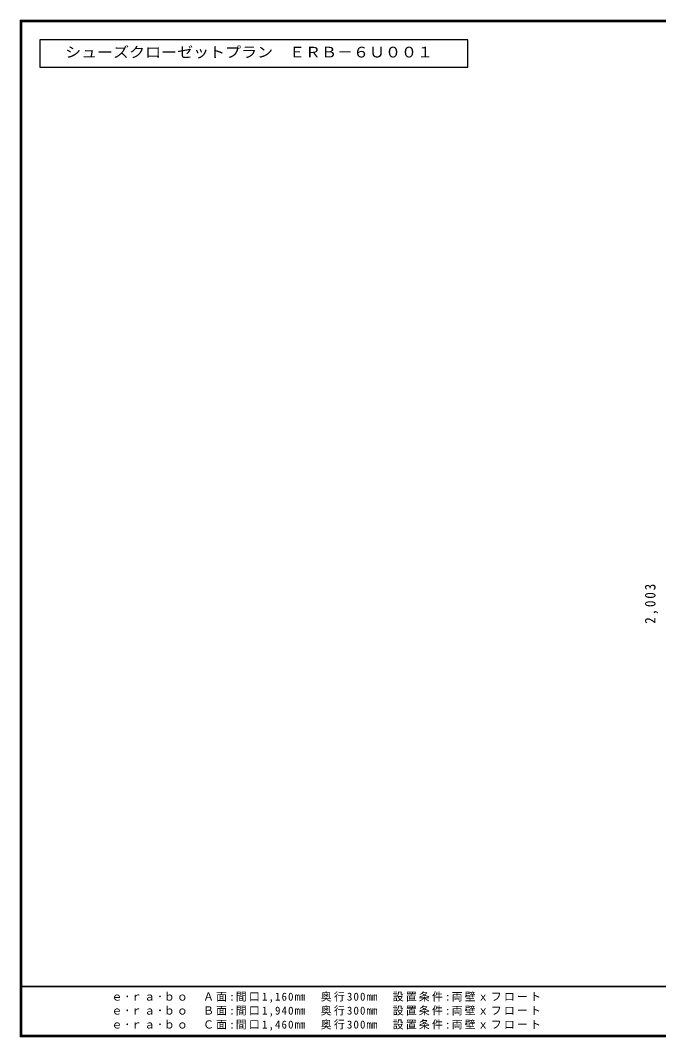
# Model space of a CAD drawing. Units: millimetres at full size, sheet at 1:20; details may follow other scales. Extents: x -8210 to 8210, y -5841 to 5773.
# Drawn here: x -8210 to -4698, y -5773 to -187 of the extents above; entities that cross this region are included whole.
import ezdxf
from ezdxf.enums import TextEntityAlignment as Align

# ---------------------------------------------------------------- set-up
doc = ezdxf.new("R2010")
doc.units = ezdxf.units.MM
doc.header["$LTSCALE"] = 20
for name, color, linetype in [('0-A_文字', 7, 'Continuous'), ('0-B_寸法', 4, 'Continuous'), ('F-1_枠', 6, 'Continuous'), ('F-A_文字', 7, 'Continuous')]:
    doc.layers.add(name, color=color, linetype=linetype)
doc.styles.add('ＭＳ ゴシック', font='')
doc.styles.get('ＭＳ ゴシック').set_extended_font_data('MS Gothic')

msp = doc.modelspace()

# ---------------------------------------------------------------- linework, layer by layer
at = {"layer": '0-A_文字'}
for p, q in [((-8103.33, -293.33), (-8103.33, -443.33)), ((-5746.82, -293.33), (-8103.33, -293.33)), ((-5746.82, -443.33), (-5746.82, -293.33)), ((-8103.33, -443.33), (-5746.82, -443.33))]:
    msp.add_line(p, q, dxfattribs=at)
at = {"layer": 'F-1_枠'}
for p, q in [((-8210, -186.67), (-8210, -5773.33)), ((-8210, -186.67), (-410, -186.67)), ((-8210, -190), (-410, -190)), ((-8210, -193.33), (-410, -193.33)), ((-8206.67, -186.67), (-8206.67, -5773.33)), ((-8203.33, -186.67), (-8203.33, -5773.33)), ((-410, -5496.67), (-8210, -5496.67)), ((-410, -5500), (-8210, -5500)), ((-410, -5766.67), (-8210, -5766.67)), ((-410, -5770), (-8210, -5770)), ((-410, -5773.33), (-8210, -5773.33))]:
    msp.add_line(p, q, dxfattribs=at)

# ---------------------------------------------------------------- texts
at = {"layer": '0-A_文字', "style": 'ＭＳ ゴシック', "width": 1.1}
msp.add_text('シューズクローゼットプラン\u3000ＥＲＢ－６Ｕ００１', height=58.65, dxfattribs=at).set_placement((-7963.33, -408.33), align=Align.BOTTOM_LEFT)
at = {"layer": '0-B_寸法', "color": 7, "insert": (-4700, -3503.73), "char_height": 58.65, "attachment_point": 7, "rotation": 90, "style": 'ＭＳ ゴシック'}
msp.add_mtext('\\T1.28;\\W0.9;2,003', dxfattribs=at)
at = {"layer": 'F-A_文字', "char_height": 43.99, "attachment_point": 7, "style": 'ＭＳ ゴシック'}
for s, insert in [('\\T1.2;ｅ･ｒａ･ｂｏ\u3000Ａ面:間口1,160㎜\u3000奥行300㎜\u3000設置条件:両壁ｘフロート', (-7708.36, -5586.67)), ('\\T1.2;ｅ･ｒａ･ｂｏ\u3000Ｂ面:間口1,940㎜\u3000奥行300㎜\u3000設置条件:両壁ｘフロート', (-7708.36, -5663.33)), ('\\T1.2;ｅ･ｒａ･ｂｏ\u3000Ｃ面:間口1,460㎜\u3000奥行300㎜\u3000設置条件:両壁ｘフロート', (-7708.36, -5740))]:
    msp.add_mtext(s, dxfattribs=dict(at, insert=insert))

doc.saveas('drawing.dxf')
